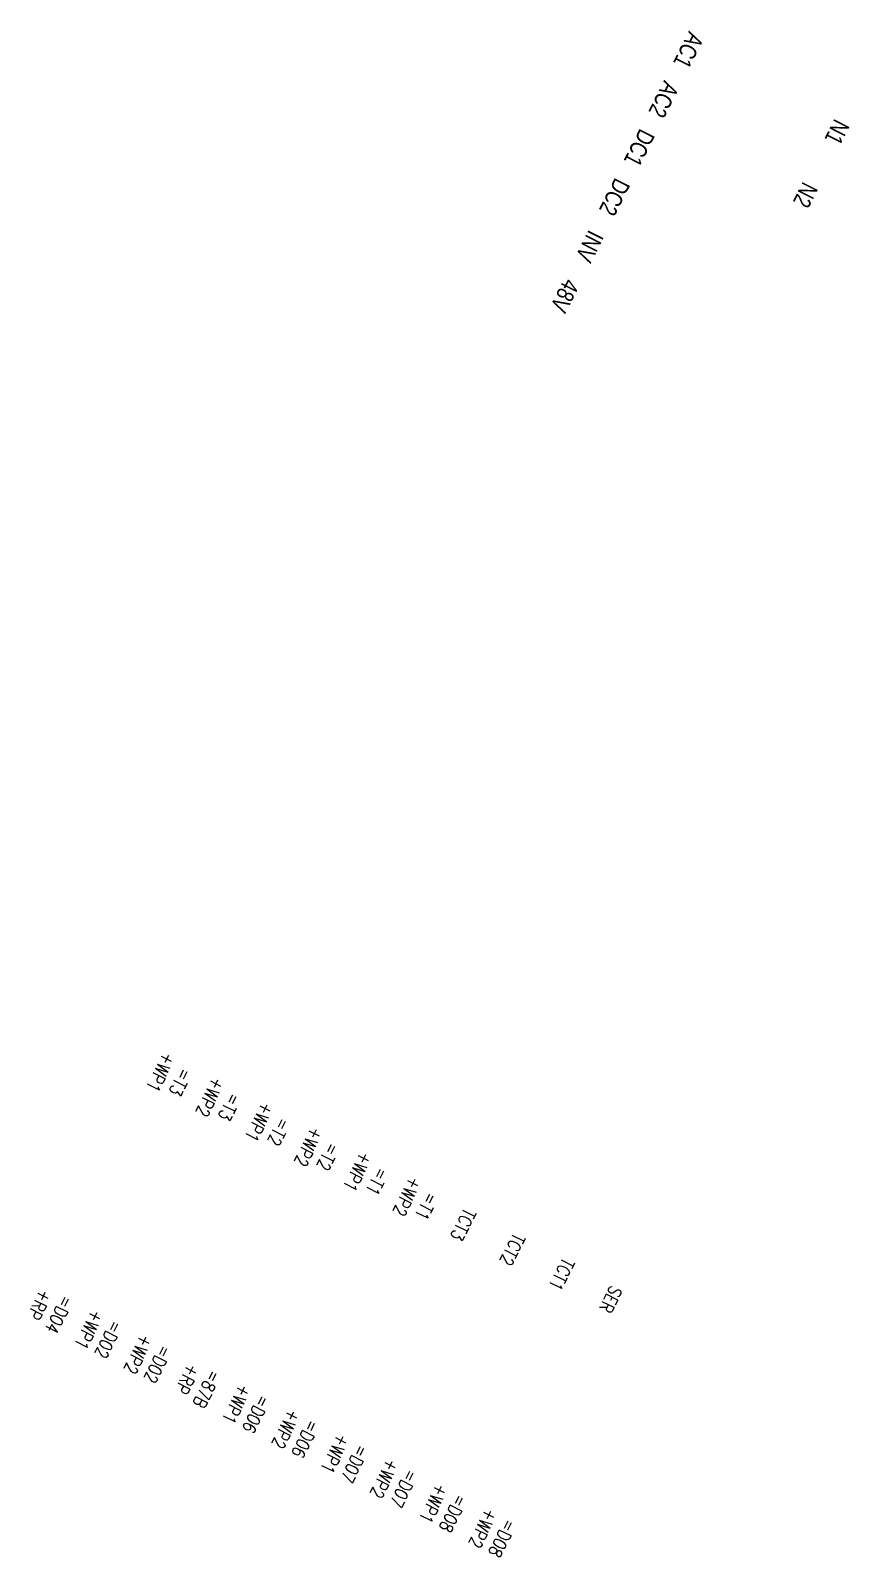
# Model space of a CAD drawing. Header units: inches. Extents: x 543393 to 2689207, y 1841861 to 9121372.
# Drawn here: x 543392.66 to 543404.54, y 1844515.38 to 1844537.5 of the extents above; entities that cross this region are included whole.
import ezdxf
from ezdxf.enums import TextEntityAlignment as Align

# ---------------------------------------------------------------- set-up
doc = ezdxf.new("R2010")
doc.units = ezdxf.units.IN
doc.header["$MEASUREMENT"] = 0
doc.linetypes.add('HIDDEN', pattern=[0.375, 0.25, -0.125])
doc.layers.add('DUPHONG', color=8, linetype='HIDDEN')
doc.layers.add('VL', color=8, linetype='Continuous')
doc.layers.add('Text', color=7, linetype='Continuous', lineweight=0)
doc.styles.add('Romans', font='romans.shx', dxfattribs={"width": 0.8, "bigfont": 'vns.shx'})
doc.styles.add('VNS', font='hoatfon.shx', dxfattribs={"width": 0.8, "bigfont": 'vns.shx'})

msp = doc.modelspace()

# ---------------------------------------------------------------- texts
at = {"layer": 'DUPHONG', "color": 3, "ltscale": 1000, "style": 'VNS', "width": 0.8}
for s, p in [('AC1', (543402.094, 1844537.272)), ('AC2', (543401.734, 1844536.557)), ('DC1', (543401.381, 1844535.857)), ('N1', (543404.249, 1844536.084)), ('DC2', (543401.021, 1844535.143)), ('N2', (543403.79, 1844535.172)), ('INV', (543400.66, 1844534.428)), ('48V', (543400.3, 1844533.714))]:
    msp.add_text(s, height=0.25, rotation=243.2405, dxfattribs=at).set_placement(p, align=Align.CENTER)
at = {"layer": 'Text', "char_height": 0.19, "width": 0.78687, "attachment_point": 5, "rotation": 243.2406, "style": 'Romans'}
for s, insert in [('=T3\\P+WP1', (543394.692, 1844522.327)), ('=T3\\P+WP2', (543395.406, 1844521.967)), ('TCT1', (543400.362, 1844519.468)), ('=D04\\P+RP', (543392.935, 1844518.957)), ('SER', (543401.077, 1844519.107)), ('=D02\\P+WP1', (543393.651, 1844518.596)), ('=D02\\P+WP2', (543394.364, 1844518.238)), ('=87B\\P+RP', (543395.078, 1844517.878))]:
    msp.add_mtext(s, dxfattribs=dict(at, insert=insert))
at = {"layer": 'VL', "linetype": 'HIDDEN', "char_height": 0.19, "width": 0.78687, "attachment_point": 5, "rotation": 243.2406, "style": 'Romans'}
for s, insert in [('=T2\\P+WP1', (543396.121, 1844521.606)), ('=T2\\P+WP2', (543396.835, 1844521.246)), ('=T1\\P+WP1', (543397.549, 1844520.886)), ('=T1\\P+WP2', (543398.264, 1844520.526)), ('TCT3', (543398.934, 1844520.188)), ('TCT2', (543399.648, 1844519.828)), ('=D06\\P+WP1', (543395.793, 1844517.516)), ('=D06\\P+WP2', (543396.507, 1844517.156)), ('=D07\\P+WP1', (543397.221, 1844516.796)), ('=D07\\P+WP2', (543397.935, 1844516.436)), ('=D08\\P+WP1', (543398.65, 1844516.075)), ('=D08\\P+WP2', (543399.364, 1844515.715))]:
    msp.add_mtext(s, dxfattribs=dict(at, insert=insert))

doc.saveas('drawing.dxf')
